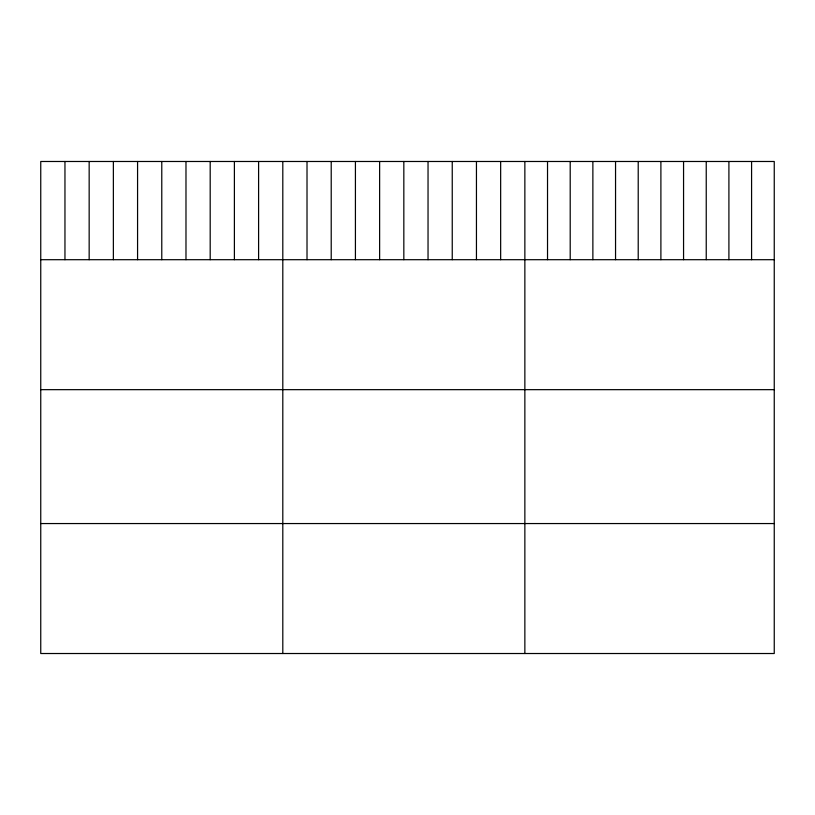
<?xml version="1.0" encoding="UTF-8"?>
<svg xmlns="http://www.w3.org/2000/svg" width="815" height="815" viewBox="0 0 815 815"><rect width="100%" height="100%" fill="white"/><g stroke="black" fill="none" stroke-linecap="round" stroke-linejoin="round"><path stroke-width="1.22" d="M774.25 259.7L774.25 653.518L40.75 653.518L40.75 161.482L774.25 161.482L774.25 259.7L40.75 259.7M40.75 389.662L774.25 389.662M40.75 523.556L774.25 523.556M751.583 161.482L751.583 259.7M728.905 161.482L728.905 259.7M706.238 161.482L706.238 259.7M683.561 161.482L683.561 259.7M660.894 161.482L660.894 259.7M638.216 161.482L638.216 259.7M615.549 161.482L615.549 259.7M592.872 161.482L592.872 259.7M570.205 161.482L570.205 259.7M547.527 161.482L547.527 259.7M524.86 161.482L524.86 653.518M500.655 161.482L500.655 259.7M476.449 161.482L476.449 259.7M452.244 161.482L452.244 259.7M428.038 161.482L428.038 259.7M403.832 161.482L403.832 259.7M379.627 161.482L379.627 259.7M355.422 161.482L355.422 259.7M331.216 161.482L331.216 259.7M307.011 161.482L307.011 259.7M282.805 161.482L282.805 653.518M258.6 161.482L258.6 259.7M234.394 161.482L234.394 259.7M210.189 161.482L210.189 259.7M185.983 161.482L185.983 259.7M161.778 161.482L161.778 259.7M137.572 161.482L137.572 259.7M113.367 161.482L113.367 259.7M89.161 161.482L89.161 259.7M64.956 161.482L64.956 259.7"/></g></svg>
